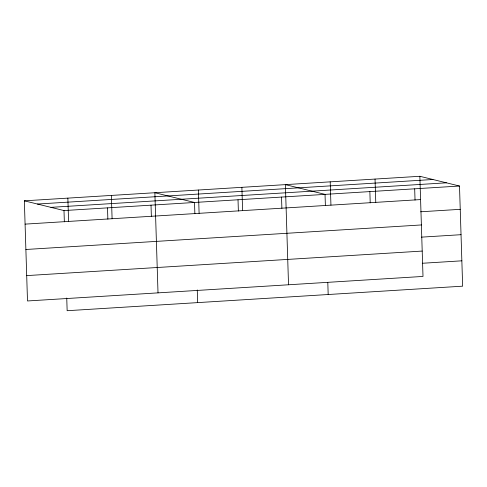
<?xml version="1.0" encoding="UTF-8"?>
<svg xmlns="http://www.w3.org/2000/svg" width="487" height="487" viewBox="0 0 487 487"><rect width="100%" height="100%" fill="white"/><g stroke="black" fill="none" stroke-linecap="round" stroke-linejoin="round"><path stroke-width="0.73" d="M419.855 176.288L423.002 276.433L27.497 300.966L24.35 200.827L419.855 176.288L459.503 186.034L462.65 286.173L67.145 310.712L66.749 298.032M37.432 204.041L432.937 179.502M50.916 207.352L446.421 182.82M24.35 200.827L63.998 210.567L459.503 186.034M25.081 224.123L420.585 199.585M420.64 211.784L460.233 209.331M25.878 249.484L421.383 224.945M421.438 237.145L461.031 234.691M26.7 275.605L422.205 251.073M422.259 263.272L461.853 260.819M414.681 188.816L415.034 200.084M375.033 179.07L375.763 202.367M369.858 191.592L370.211 202.866M330.204 181.852L330.941 205.149M325.389 205.648L325.03 194.374L285.382 184.634L288.529 284.773M327.806 282.582L328.177 294.519M281.529 197.071L281.882 208.345M241.875 187.331L242.611 210.627M238.021 199.773L238.374 211.048M198.373 190.027L199.104 213.324M194.867 213.744L194.514 202.47L154.866 192.73L158.013 292.87M197.265 289.935L197.661 302.616M151.013 205.167L151.366 216.441M111.359 195.427L112.095 218.724M107.505 207.87L107.858 219.144M67.857 198.124L68.588 221.421M63.998 210.567L64.351 221.841"/></g></svg>
